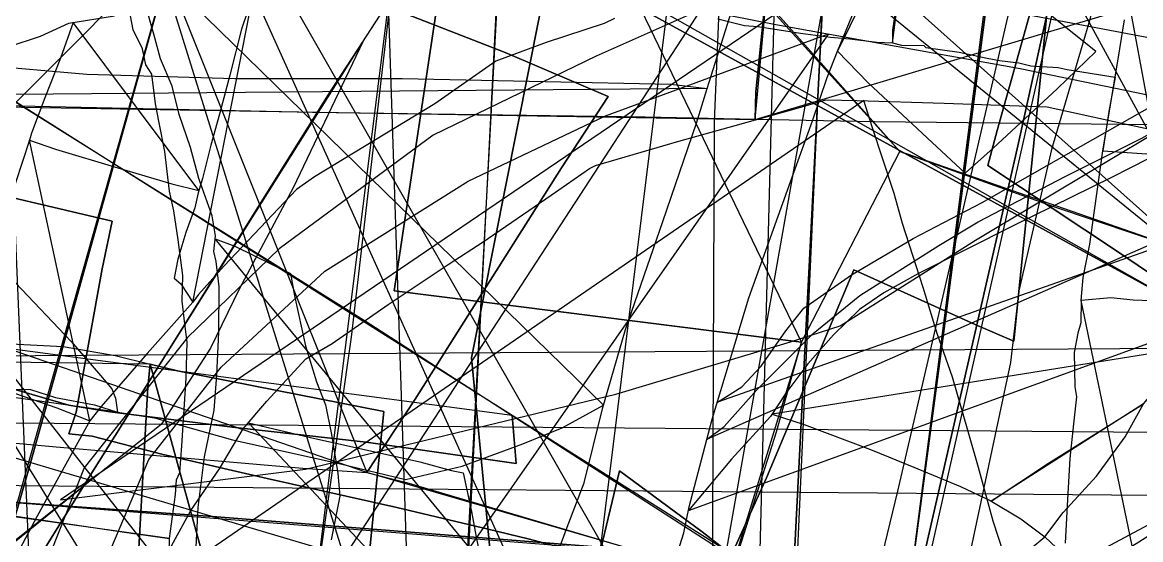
# Model space of a CAD drawing. Extents: x -6790 to 12600, y -1098 to 2171.
# Drawn here: x 227.5 to 294.5, y 410.3 to 441.2 of the extents above; entities that cross this region are included whole.
import ezdxf

# ---------------------------------------------------------------- set-up
doc = ezdxf.new("R2010")
doc.units = 0

msp = doc.modelspace()

# ---------------------------------------------------------------- linework, layer by layer
for points in [[(512.136, 280.615), (448.563, 287.803), (344.256, 372.979), (267.002, 377.504), (237.609, 399.76), (235.722, 401.947), (199.06, 461.44), (175.363, 499.307), (159.143, 525.878), (153.972, 622.113), (242.746, 662.943), (450.741, 620.082), (468.205, 616.512), (512.824, 619.789), (512.136, 280.615)], [(305.339, 611.156), (302.354, 578.581), (296.254, 515.101), (291.375, 467.935), (288.75, 440.932), (286.859, 422.159), (284.734, 423.088), (277.285, 426.434), (272.058, 414.002), (269.401, 408.15), (305.339, 611.156)], [(276.312, 586.159), (272.835, 519.367), (270.145, 464.223), (268.935, 435.306), (268.732, 387.051), (268.446, 356.516), (268.232, 329.699), (268.118, 299.736), (267.652, 270.527), (267.599, 253.73), (276.312, 586.159)], [(280.23, 555.874), (266.622, 485.069), (259.866, 448.662), (254.401, 421.172), (257.881, 385.103), (252.679, 340.689), (248.636, 303.439), (243.894, 262.47), (280.23, 555.874)], [(255.403, 525.595), (255.413, 524.676), (256.983, 518.618), (256.622, 509.479), (256.366, 501.424), (255.837, 487.756), (255.738, 482.211), (254.929, 452.513), (254.734, 448.175), (256.735, 446.355), (295.157, 425.282), (297.166, 424.181), (296.475, 445.512), (295.628, 473.452), (288.733, 476.367), (288.967, 496.288), (280.674, 499.964), (280.672, 512.967), (280.671, 521.429), (275.047, 522.548), (259.974, 524.986), (255.403, 525.595)], [(305.327, 513.365), (304.535, 510.252), (302.296, 499.77), (300.157, 490.378), (297.517, 478.286), (297.258, 477.218), (296.909, 475.963), (296.656, 474.72), (296.339, 473.432), (295.53, 469.769), (293.911, 463.505), (289.512, 444.773), (287.069, 433.675), (279.245, 399.563), (274.285, 376.674), (269.92, 356.553), (305.327, 513.365)], [(229.82, 412.681), (244.478, 414.513), (263.039, 419.001), (273.501, 422.134), (276.475, 423.09), (284.574, 428.215), (299.498, 437.137), (308.42, 446.351), (321.717, 456.955), (326.208, 462.724), (333.058, 472.656), (342.793, 485.734), (357.149, 497.567), (377.406, 512.906), (229.82, 412.681)], [(280.672, 512.967), (280.674, 499.964), (288.967, 496.288), (288.733, 476.367), (295.628, 473.452), (296.475, 445.512), (297.166, 424.181), (280.672, 512.967)], [(258.891, 500.822), (256.872, 459.622), (253.767, 402.415), (252.205, 369.351), (251.312, 350.613), (249.68, 316.396), (249.426, 315.129), (258.891, 500.822)], [(329.543, 371.225), (336.751, 389.212), (339.49, 395.847), (323.634, 409.592), (326.339, 433.545), (329.493, 464.004), (330.948, 476.489), (315.84, 481.476), (286.979, 491.182), (261.787, 499.708), (258.891, 500.822), (329.543, 371.225)], [(226.333, 412.573), (186.03, 415.42), (179.657, 415.868), (166.728, 416.676), (164.309, 416.754), (164.964, 437.277), (165.945, 471.247), (167.704, 471.001), (194.206, 471.266), (201.639, 484.865), (239.486, 479.67), (285.976, 472.023), (286.341, 454.237), (286.475, 452.543), (286.51, 452.1), (282.736, 423.224), (280.736, 408.297), (276.746, 408.698), (238.915, 411.685), (226.333, 412.573)], [(271.387, 435.433), (264.803, 435.568), (244.889, 435.85), (226.445, 436.232), (208.907, 436.454), (190.665, 436.776), (191.288, 451.842), (191.942, 467.598), (192.818, 485.163), (210.215, 484.318), (225.98, 483.311), (243.559, 482.284), (247.264, 481.7), (261.358, 480.794), (275.453, 479.586), (275.152, 475.795), (273.921, 463.179), (272.738, 449.896), (271.42, 437.07), (271.387, 435.433)], [(236.667, 481.579), (248.799, 477.594), (250.902, 476.913), (261.041, 472.121), (264.774, 470.239), (268.744, 468.182), (276.574, 464.054), (277.934, 463.248), (273.6, 457.87), (273.141, 456.857), (272.081, 453.757), (271.37, 451.037), (276.748, 449.534), (286, 446.197), (288.879, 445.532), (285.874, 434.761), (285.312, 432.681), (293.069, 427.53), (307.662, 417.635), (309.415, 416.693), (236.667, 481.579)], [(242.4, 383.085), (253.558, 383.72), (260.464, 384.046), (271.221, 387.517), (285.777, 392.803), (293.096, 393.874), (297.136, 394.388), (298.943, 396.106), (308.472, 400.882), (316.663, 403.761), (325.299, 406.639), (332.931, 413.825), (345.919, 425.832), (358.283, 437.258), (364.955, 442.19), (378.144, 450.603), (393.208, 460.311), (414.009, 473.716), (426.005, 481.357), (242.4, 383.085)], [(275.453, 479.586), (275.152, 475.795), (273.921, 463.179), (272.738, 449.896), (271.42, 437.07), (271.387, 435.433), (275.453, 479.586)], [(254.734, 448.175), (232.365, 462.44), (214.101, 473.89), (211.389, 446.437), (215.912, 443.507), (248.115, 423.34), (256.841, 417.731), (283.811, 400.395), (315.477, 380.388), (331.348, 370.75), (344.036, 363.045), (369.943, 348.002), (374.588, 366.034), (374.958, 375.543), (341.091, 397.098), (323.568, 408.667), (323.255, 408.902), (319.722, 411.548), (318.421, 412.523), (297.166, 424.181), (295.157, 425.282), (256.735, 446.355), (254.734, 448.175)], [(272.17, 359.763), (272.56, 379.096), (273.672, 408.306), (275.583, 445.364), (275.978, 455.084), (276.414, 465.821), (280.947, 464.298), (301.935, 456.266), (318.943, 449.5), (333.616, 443.976), (338.413, 442.404), (337.409, 413.159), (336.126, 370.602), (335.554, 347.407), (335.549, 347.26), (319.638, 350.461), (289.434, 356.343), (274.381, 359.308), (272.17, 359.763)], [(362.469, 462.63), (362.221, 448.556), (362.027, 439.671), (362.027, 434.984), (348.022, 433.273), (334.531, 431.521), (332.921, 435.427), (323.92, 435.326), (311.819, 435.306), (295.207, 435.105), (278.535, 435.286), (271.387, 435.433), (362.469, 462.63)], [(255.235, 461.387), (249.777, 425.183), (274.164, 422.1), (255.235, 461.387)], [(255.235, 461.387), (249.777, 425.183), (274.164, 422.1), (280.042, 433.519), (274.781, 439.307), (260.83, 454.705), (256.567, 459.268), (255.235, 461.387)], [(255.235, 461.387), (249.777, 425.183), (274.164, 422.1), (255.235, 461.387)], [(255.235, 461.387), (249.777, 425.183), (274.164, 422.1), (280.042, 433.519), (274.781, 439.307), (260.83, 454.705), (256.567, 459.268), (255.235, 461.387)], [(280.042, 433.519), (274.781, 439.307), (260.83, 454.705), (256.567, 459.268), (255.235, 461.387), (280.042, 433.519)], [(296.597, 427.752), (296.835, 443.051), (297.38, 459.813), (279.863, 460.401), (257.521, 461.24), (255.235, 461.387), (296.597, 427.752)], [(255.235, 461.387), (256.567, 459.268), (260.83, 454.705), (274.781, 439.307), (280.042, 433.519), (289.235, 430.231), (296.597, 427.752), (296.835, 443.051), (297.38, 459.813), (279.863, 460.401), (257.521, 461.24), (255.235, 461.387)], [(280.042, 433.519), (274.781, 439.307), (260.83, 454.705), (256.567, 459.268), (255.235, 461.387), (280.042, 433.519)], [(296.597, 427.752), (296.835, 443.051), (297.38, 459.813), (279.863, 460.401), (257.521, 461.24), (255.235, 461.387), (296.597, 427.752)], [(255.235, 461.387), (256.567, 459.268), (260.83, 454.705), (274.781, 439.307), (280.042, 433.519), (289.235, 430.231), (296.597, 427.752), (296.835, 443.051), (297.38, 459.813), (279.863, 460.401), (257.521, 461.24), (255.235, 461.387)], [(275.978, 455.084), (275.583, 445.364), (273.672, 408.306), (272.56, 379.096), (275.978, 455.084)], [(244.712, 404.749), (247.229, 422.403), (250.973, 454.776), (244.712, 404.749)], [(321.62, 333.341), (281.809, 340.382), (272.076, 342.696), (272.238, 343.181), (275.269, 367.113), (279.772, 401.1), (280.736, 408.297), (282.736, 423.224), (286.51, 452.1), (286.475, 452.543), (287.183, 452.514), (298.383, 452.049), (323.652, 450.63), (337.384, 450.036), (336.703, 446.857), (330.678, 402.383), (321.62, 333.341)], [(286.475, 452.543), (286.51, 452.1), (282.736, 423.224), (280.736, 408.297), (286.475, 452.543)], [(268.503, 416.304), (269.539, 417.067), (271.483, 419.263), (274.86, 422.626), (277.644, 424.902), (282.374, 427.892), (284.728, 429.309), (289.927, 432.01), (294.516, 434.299), (298.803, 436.721), (302.45, 438.737), (307.762, 441.501), (311.965, 444.09), (315.407, 446.635), (318.312, 447.63), (322.021, 448.048), (326.995, 448.227), (329.92, 448.446), (334.626, 448.567), (340.217, 449.402), (342.843, 450.198), (348.682, 451.615), (349.1, 451.675), (268.503, 416.304)], [(281.015, 450.965), (280.707, 449.05), (280.471, 447.286), (280.26, 445.001), (279.973, 442.673), (279.796, 442.13), (279.594, 440.775), (279.61, 440.013), (281.015, 450.965)], [(276.305, 439.506), (278.141, 437.618), (281.97, 434.04), (283.953, 432.218), (285.618, 433.704), (289.465, 437.266), (291.77, 439.499), (287.837, 442.652), (284.719, 445.345), (280.766, 448.543), (276.305, 439.506)], [(248.143, 414.323), (251.034, 418.691), (254.911, 424.826), (259.794, 432.539), (262.583, 436.797), (256.421, 439.423), (234.693, 447.909), (248.143, 414.323)], [(254.734, 448.175), (256.735, 446.355), (295.157, 425.282), (297.166, 424.181), (254.734, 448.175)], [(208.758, 424.102), (211.389, 446.437), (215.912, 443.507), (248.115, 423.34), (256.841, 417.731), (257.089, 414.857), (248.103, 416.135), (240.109, 417.024), (232.763, 417.951), (230.308, 418.349), (224.944, 419.898), (222.438, 420.477), (216.802, 421.993), (212.096, 423.156), (210.37, 423.741), (208.758, 424.102)], [(211.389, 446.437), (215.912, 443.507), (248.115, 423.34), (256.841, 417.731), (211.389, 446.437)], [(219.282, 384.623), (221.149, 391.09), (227.914, 414.533), (236.725, 446.052), (231.812, 445.805), (223.902, 445.576), (223.092, 442.652), (217.17, 426.484), (208.036, 400.961), (206.689, 397.294), (205.001, 392.696), (219.282, 384.623)], [(217.17, 426.484), (223.092, 442.652), (223.902, 445.576), (231.812, 445.805), (236.725, 446.052), (217.17, 426.484)], [(236.725, 446.052), (227.914, 414.533), (221.149, 391.09), (236.725, 446.052)], [(164.765, 443.087), (171.761, 441.131), (172.07, 440.514), (181.514, 434.706), (189.297, 429.609), (195.636, 425.556), (204.101, 420.143), (207.989, 417.623), (213.767, 417.284), (229.559, 415.851), (244.315, 414.584), (248.143, 414.323), (164.765, 443.087)], [(241.339, 442.902), (240.652, 440.823), (239.95, 438.069), (239.336, 435.752), (238.809, 433.881), (238.317, 431.895), (238.05, 431.033), (237.855, 430.151), (237.305, 428.664), (236.828, 427.073), (236.613, 425.938), (237.012, 425.593), (237.741, 424.501), (241.339, 442.902)], [(268.148, 441.997), (261.875, 439.222), (252.114, 434.496), (242.899, 427.699), (237.41, 422.395), (231.234, 414.601), (224.6, 397.922), (218.065, 374.235), (213.337, 357.974), (268.148, 441.997)], [(230.57, 441.219), (229.809, 439.101), (228.886, 436.728), (228.071, 434.6), (227.965, 434.186), (229.505, 433.646), (233.25, 432.544), (236.476, 431.582), (238.092, 431.169), (230.57, 441.219)], [(217.617, 357.422), (217.439, 358.239), (220.681, 371.073), (224.054, 384.062), (227.404, 396.94), (235.107, 415.1), (239.427, 420.615), (245.63, 426.359), (254.212, 431.74), (262.428, 435.651), (275.774, 440.543), (275.774, 440.543), (217.617, 357.422)], [(247.899, 440.073), (245.954, 437.073), (234.937, 419.486), (231.19, 413.491), (247.899, 440.073)], [(247.899, 440.073), (243.738, 431.329), (240.499, 425.273), (238.782, 421.743), (235.835, 417.176), (231.19, 413.491), (247.899, 440.073)], [(199.415, 436.671), (204.46, 436.22), (208.8, 435.624), (212.184, 435.291), (214.445, 435.116), (218.746, 434.449), (219.856, 434.309), (222.935, 434.028), (225.642, 434.062), (225.449, 437.274), (224.976, 438.693), (231.392, 438.132), (240.237, 437.886), (250.264, 437.869), (258.815, 437.692), (266.335, 437.535), (268.512, 437.271), (199.415, 436.671)], [(292.936, 437.965), (292.548, 435.905), (292.193, 433.55), (292.936, 437.965)], [(271.387, 435.433), (264.803, 435.568), (244.889, 435.85), (226.445, 436.232), (208.907, 436.454), (190.665, 436.776), (271.387, 435.433)], [(227.965, 434.186), (226.694, 430.356), (226.035, 428.299), (225.397, 426.695), (224.782, 425.15), (224.302, 423.786), (223.518, 421.757), (223.119, 420.522), (227.067, 419.068), (229.59, 418.179), (231.564, 417.401), (227.965, 434.186)], [(166.502, 433.148), (176.808, 428.058), (192.057, 420.019), (199.3, 416.048), (203.77, 413.997), (224.606, 409.238), (241.94, 405.407), (259.681, 401.267), (276.281, 397.92), (291.275, 394.457), (306.467, 390.948), (317.676, 388.293), (166.502, 433.148)], [(274.164, 422.1), (280.042, 433.519), (289.235, 430.231), (296.597, 427.752), (304.927, 424.948), (312.535, 421.846), (325.232, 419.121), (334.143, 417.194), (333.569, 414.061), (331.189, 405.58), (330.675, 405.528), (309.041, 399.317), (263.435, 386.435), (263.111, 386.328), (267.664, 401.021), (272.662, 416.739), (274.164, 422.1)], [(274.164, 422.1), (280.042, 433.519), (289.235, 430.231), (296.597, 427.752), (304.927, 424.948), (312.535, 421.846), (325.232, 419.121), (334.143, 417.194), (333.569, 414.061), (331.189, 405.58), (330.675, 405.528), (309.041, 399.317), (263.435, 386.435), (263.111, 386.328), (267.664, 401.021), (272.662, 416.739), (274.164, 422.1)], [(280.042, 433.519), (289.235, 430.231), (296.597, 427.752), (280.042, 433.519)], [(280.042, 433.519), (289.235, 430.231), (296.597, 427.752), (280.042, 433.519)], [(208.758, 424.102), (210.37, 423.741), (212.096, 423.156), (216.802, 421.993), (222.438, 420.477), (224.944, 419.898), (230.308, 418.349), (232.763, 417.951), (240.109, 417.024), (248.103, 416.135), (257.089, 414.857), (256.841, 417.731), (208.758, 424.102)], [(272.393, 417.812), (274.327, 417.18), (278.281, 415.688), (280.879, 414.638), (283.664, 413.481), (285.446, 412.635), (287.278, 411.55), (288.711, 410.475), (289.819, 411.919), (291.813, 414.09), (293.531, 416.455), (294.634, 418.426), (296.285, 420.379), (297.433, 421.414), (300.351, 422.628), (302.805, 423.375), (307.26, 423.709), (308.846, 423.616), (272.393, 417.812)], [(191.048, 421.413), (191.323, 421.675), (193.506, 421.834), (196.921, 421.621), (205.934, 421.507), (220.125, 421.031), (221.33, 421.065), (222.443, 421.784), (224.089, 422.155), (229.976, 421.854), (233.082, 421.309), (235.187, 420.792), (191.048, 421.413)], [(263.111, 386.328), (267.664, 401.021), (272.662, 416.739), (274.164, 422.1), (263.111, 386.328)], [(263.111, 386.328), (267.664, 401.021), (272.662, 416.739), (274.164, 422.1), (263.111, 386.328)], [(245.382, 383.771), (240.141, 384.489), (233.274, 385.261), (234.267, 405.5), (235.044, 419.41), (235.187, 420.792), (245.382, 383.771)], [(245.382, 383.771), (245.93, 388.384), (247.525, 401.93), (249.157, 417.959), (242.783, 419.211), (236.814, 420.393), (235.187, 420.792), (235.044, 419.41), (234.267, 405.5), (233.274, 385.261), (240.141, 384.489), (245.382, 383.771)], [(235.187, 420.792), (236.814, 420.393), (242.783, 419.211), (249.157, 417.959), (247.525, 401.93), (245.93, 388.384), (245.382, 383.771), (235.187, 420.792)], [(224.719, 419.121), (226.926, 419.304), (228.013, 419.283), (229.518, 418.799), (231.858, 418.361), (233.227, 417.928), (224.719, 419.121)], [(285.499, 412.603), (288.948, 414.865), (294.634, 418.426), (285.499, 412.603)], [(256.841, 417.731), (283.811, 400.395), (315.477, 380.388), (331.348, 370.75), (256.841, 417.731)], [(241.056, 417.287), (244.776, 416.414), (251.316, 414.958), (253.212, 414.429), (253.904, 414.3), (254.416, 411.977), (254.701, 410.358), (255.258, 407.689), (255.508, 405.979), (255.749, 405.343), (256.095, 403.292), (256.29, 402.392), (256.498, 401.146), (256.609, 400.757), (241.056, 417.287)], [(202.152, 415.135), (206.759, 414.515), (212.754, 413.613), (215.553, 413.192), (218.84, 412.698), (222.48, 412.151), (227.008, 411.717), (230.697, 411.181), (233.637, 410.754), (236.342, 410.364), (202.152, 415.135)], [(248.143, 414.323), (250.523, 413.717), (266.918, 408.88), (269.401, 408.15), (248.143, 414.323)], [(255.361, 380.854), (258.243, 393.433), (263.268, 414.41), (268.218, 410.759), (281.38, 400.512), (278.269, 393.373), (274.627, 385.251), (271.942, 379.176), (268.286, 370.788), (267.243, 371.117), (263.867, 372.443), (263.242, 373.393), (258.867, 376.543), (254.917, 378.918), (255.361, 380.854)], [(268.286, 370.788), (271.942, 379.176), (274.627, 385.251), (278.269, 393.373), (281.38, 400.512), (268.218, 410.759), (263.268, 414.41), (258.243, 393.433), (255.361, 380.854), (268.286, 370.788)], [(231.19, 413.491), (224.341, 402.535), (220.501, 396.679), (207.989, 391.44), (199.667, 388.074), (231.19, 413.491)], [(231.19, 413.491), (226.281, 409.597), (213.164, 399.104), (207.399, 393.954), (199.667, 388.074), (231.19, 413.491)], [(226.333, 412.573), (238.915, 411.685), (276.746, 408.698), (280.736, 408.297), (279.772, 401.1), (275.269, 367.113), (272.238, 343.181), (272.076, 342.696), (271.914, 342.21), (268.655, 319.716), (264.718, 292.906), (264.157, 289.861), (251.5, 292.427), (238.341, 224.172), (234.66, 224.601), (206.859, 229.069), (194.878, 231.137), (207.258, 302.874), (219.736, 375.265), (225.752, 409.887), (226.333, 412.573)], [(280.736, 408.297), (276.746, 408.698), (238.915, 411.685), (226.333, 412.573), (280.736, 408.297)]]:
    msp.add_lwpolyline(points, close=True)
for points in [[(225.71, 390.891), (228.981, 390.469), (232.674, 390.594), (236.095, 390.826), (236.612, 389.153), (239.804, 389.403), (242.402, 389.997), (245.1, 390.248), (247.526, 390.592), (250.895, 392.585), (253.978, 394.399), (254.35, 395.641), (256.655, 394.466), (255.082, 388.876), (254.064, 385.903), (252.616, 380.425), (251.604, 377.354), (242.177, 661.561)], [(273.011, 566.769), (271.238, 558.736), (267.267, 540.288), (259.546, 503.557), (258.891, 500.822), (256.872, 459.622), (253.767, 402.415), (252.205, 369.351), (251.312, 350.613), (249.68, 316.396), (249.426, 315.129), (221.478, 313.005), (221.952, 331.559), (222.118, 385.626), (222.289, 409.28), (222.815, 464.58), (223.302, 499.559), (215.453, 500.954), (212.137, 557.979), (209.489, 607.653)], [(173.585, 496.09), (177.639, 484.622), (180.879, 477.26), (185.339, 468.41), (186.775, 464.986), (188.95, 457.976), (189.982, 454.001), (191.42, 444.005), (192.23, 436.496), (192.82, 422.088), (192.741, 410.487), (193.331, 403.081), (194.956, 396.356), (196.946, 392.488), (201.554, 388.546), (204.982, 387.146), (213.915, 384.665), (225.268, 383.228), (231.185, 383.408), (242.133, 384.697), (249.32, 385.471), (254.064, 385.903), (188.816, 595.308)], [(192.079, 326.144), (198.606, 392.913), (198.606, 392.913), (198.735, 392.889), (199.771, 398.674), (208.312, 446.238), (216.662, 491.87), (227.444, 550.796), (229.424, 565.656), (244.363, 562.604), (257.683, 559.99), (271.535, 561.517), (272.506, 561.794), (280.23, 555.874), (266.622, 485.069), (259.866, 448.662), (254.401, 421.172), (257.881, 385.103), (252.679, 340.689)], [(295.527, 254.346), (282.987, 256.267), (282.987, 256.267), (275.18, 257.406), (243.894, 262.47), (248.636, 303.439), (252.679, 340.689), (257.881, 385.103), (254.401, 421.172), (259.866, 448.662), (266.622, 485.069), (280.23, 555.874), (288.74, 549.561), (289.133, 549.075), (291.654, 548.335), (311.75, 543.988)], [(296.406, 463.655), (291.419, 441.409), (289.122, 433.64), (287.155, 425.173), (286.658, 420.903), (283.312, 405.172), (278.24, 380.016), (273.148, 355.396), (271.466, 350.135), (269.741, 342.414), (265.005, 323.742), (259.803, 300.497), (254.097, 277.969), (460.985, 520.298)], [(352.422, 259.902), (152.905, 514.687)], [(308.108, 396.605), (294.406, 400.618), (279.545, 405.169), (269.401, 408.15), (272.058, 414.002), (277.285, 426.434), (284.734, 423.088), (286.859, 422.159), (288.75, 440.932), (291.375, 467.935), (296.254, 515.101)], [(269.401, 408.15), (272.058, 414.002), (277.285, 426.434), (284.734, 423.088), (286.859, 422.159), (288.75, 440.932), (291.375, 467.935), (296.254, 515.101)], [(235.641, 225.443), (223.7, 509.595), (223.7, 509.595), (223.495, 508.691), (229.333, 508.851), (233.511, 508.749), (238.475, 508.269), (243.089, 507.57), (247.718, 507.25), (253.934, 506.231), (256.336, 505.459), (264.109, 505.649), (267.53, 505.299), (270.573, 505.401), (274.066, 506.173), (281.752, 508.705), (286.119, 509.724), (291.549, 510.394), (298.959, 511.064)], [(315.84, 481.476), (286.979, 491.182), (261.787, 499.708), (258.891, 500.822), (256.872, 459.622), (253.767, 402.415), (252.205, 369.351), (251.312, 350.613), (249.68, 316.396), (249.426, 315.129), (249.426, 315.129), (287.99, 318.311), (288.093, 318.319), (290.99, 319.109), (309.432, 325.584)], [(227.115, 425.664), (230.448, 422.149), (232.198, 420.113), (232.887, 419.319), (233.11, 418.767), (233.227, 417.928), (235.443, 417.578), (240.116, 416.271), (246.494, 414.849), (250.46, 413.895), (253.848, 414.7), (257.479, 416.026), (259.844, 416.991), (262.315, 418.337), (186.816, 491.947)], [(267.802, 491.982), (266.423, 472.424), (265.984, 470.286), (263.023, 465.753), (258.956, 459.287), (257.473, 459.713), (245.598, 463.129), (236.821, 465.489), (232.636, 466.794), (232.61, 466.618), (233.809, 455.984), (234.693, 447.909), (256.421, 439.423), (262.583, 436.797), (259.794, 432.539), (254.911, 424.826), (251.034, 418.691), (248.143, 414.323), (250.523, 413.717), (266.918, 408.88)], [(307.662, 417.635), (293.069, 427.53), (285.312, 432.681), (285.874, 434.761), (288.879, 445.532), (286, 446.197), (276.748, 449.534), (271.37, 451.037), (272.081, 453.757), (273.141, 456.857), (273.6, 457.87), (277.934, 463.248), (276.574, 464.054), (268.744, 468.182), (264.774, 470.239), (261.041, 472.121), (250.902, 476.913), (248.799, 477.594), (236.667, 481.579), (236.667, 481.579), (237.648, 483.912), (241.735, 491.95)], [(307.662, 417.635), (293.069, 427.53), (285.312, 432.681), (285.874, 434.761), (288.879, 445.532), (286, 446.197), (276.748, 449.534), (271.37, 451.037), (272.081, 453.757), (273.141, 456.857), (273.6, 457.87), (277.934, 463.248), (276.574, 464.054), (268.744, 468.182), (264.774, 470.239), (261.041, 472.121), (250.902, 476.913), (248.799, 477.594), (236.667, 481.579), (236.667, 481.579), (233.371, 475.206), (228.787, 476.21), (216.133, 478.567)], [(426.005, 481.357), (242.4, 383.085), (242.4, 383.085), (249.201, 385.842), (257.05, 388.914), (262.84, 390.465), (268.953, 391.94), (274.759, 393.783), (285.034, 397.054), (296.416, 400.956)], [(295.207, 435.105), (278.535, 435.286), (271.387, 435.433), (271.42, 437.07), (272.738, 449.896), (273.921, 463.179), (275.152, 475.795), (275.453, 479.586), (275.453, 479.586), (292.588, 478.358), (294.823, 481.338)], [(258.531, 406.748), (260.129, 411.039), (261.148, 413.695), (262.278, 418.211), (263.635, 422.867), (265.864, 429.326), (267.883, 435.206), (268.512, 437.271), (270.209, 442.653), (271.808, 447.902), (272.792, 449.661), (274.925, 452.41), (277.33, 455.959), (279.836, 459.518), (283.033, 463.893), (285.212, 466.652), (286.975, 468.739), (290.17, 472.095), (293.381, 475.525), (296.15, 479.02)], [(223.155, 478.294), (308.296, 329.474)], [(225.733, 477.555), (265.083, 390.436)], [(294.709, 476.883), (288.449, 449.97), (279.895, 413.197), (269.474, 370.142), (262.534, 343.426)], [(428.094, 474.45), (269.124, 418.516), (269.124, 418.516), (270.582, 419.429), (271.736, 420.676), (273.223, 422.782), (274.306, 424.142), (277.153, 426.144), (280.834, 428.308), (284.978, 430.455), (290.85, 433.802), (295.282, 436.317)], [(215.635, 366.474), (204.904, 369.634), (194.107, 372.924), (177.965, 377.912), (176.699, 378.564), (180.798, 380.272), (184.673, 381.886), (199.667, 388.074), (207.989, 391.44), (220.501, 396.679), (224.341, 402.535), (231.19, 413.491), (234.937, 419.486), (245.954, 437.073), (247.899, 440.073), (250.631, 444.287), (253.206, 448.258), (265.875, 467.799), (272.296, 469.061), (295.536, 473.232)], [(297.168, 434.222), (292.716, 431.966), (286.818, 429.069), (281.164, 426.217), (279.081, 425.068), (277.632, 424.069), (276.082, 422.554), (274.528, 420.817), (273.229, 419.051), (272.296, 417.669), (269.976, 415.114), (267.398, 412.052), (435.29, 473.068)], [(221.149, 391.09), (227.914, 414.533), (236.725, 446.052), (242.776, 446.998), (245.674, 447.657), (246.644, 447.878), (255.964, 449.433), (263.342, 450.773), (265.291, 451.467), (267.838, 452.671), (271.966, 454.621), (278.927, 457.698), (281.607, 459.081), (282.629, 459.832), (284.976, 461.557), (291.795, 467.243), (294.473, 469.364)], [(323.004, 342.564), (288.738, 351.368), (274.424, 354.938), (269.92, 356.553), (274.285, 376.674), (279.245, 399.563), (287.069, 433.675), (289.512, 444.773), (293.911, 463.505), (295.53, 469.769)], [(269.92, 356.553), (274.285, 376.674), (279.245, 399.563), (287.069, 433.675), (289.512, 444.773), (293.911, 463.505), (295.53, 469.769)], [(265.586, 405.84), (267.111, 410.698), (267.442, 412.261), (268.816, 417.496), (271.003, 424.756), (273.785, 432.479), (274.813, 435.351), (275.695, 437.934), (276.305, 439.506), (278.941, 445.886), (279.583, 447.073), (281.192, 449.072), (286.12, 454.8), (291.95, 461.63), (296.674, 466.979)], [(210.759, 367.921), (220.862, 371.573), (232.012, 375.425), (241.517, 378.691), (254.007, 383.297), (263.111, 386.328), (267.664, 401.021), (272.662, 416.739), (274.164, 422.1), (249.777, 425.183), (255.235, 461.387), (253.891, 461.025), (240.853, 457.087), (224.978, 452.324), (224.042, 452.131), (218.7, 451.167), (207.671, 449.529), (196.974, 447.711), (188.093, 446.582), (173.898, 444.792), (159.235, 442.383)], [(210.759, 367.921), (220.862, 371.573), (232.012, 375.425), (241.517, 378.691), (254.007, 383.297), (263.111, 386.328), (267.664, 401.021), (272.662, 416.739), (274.164, 422.1), (249.777, 425.183), (255.235, 461.387), (253.891, 461.025), (240.853, 457.087), (224.978, 452.324), (224.042, 452.131), (218.7, 451.167), (207.671, 449.529), (196.974, 447.711), (188.093, 446.582), (173.898, 444.792), (159.235, 442.383)], [(272.17, 359.763), (272.56, 379.096), (273.672, 408.306), (275.583, 445.364), (275.978, 455.084), (275.978, 455.084), (213.872, 454.825), (211.12, 421.724), (210.71, 415.366), (210.295, 408.933), (208.466, 380.284), (203.636, 298.258)], [(213.767, 417.284), (229.559, 415.851), (244.315, 414.584), (248.143, 414.323), (251.034, 418.691), (254.911, 424.826), (259.794, 432.539), (262.583, 436.797), (256.421, 439.423), (234.693, 447.909), (230.297, 449.626), (219.256, 454.134)], [(736.592, 413.093), (161.133, 417.801), (161.133, 417.801), (179.368, 425.95), (191.979, 431.474), (204.907, 436.703), (218.528, 443.151), (230.188, 447.779), (232.253, 448.497), (240.768, 449.215), (244.901, 450.006), (263.359, 446.63), (287.353, 441.761), (308.107, 437.843)], [(736.192, 409.18), (161.979, 414.081), (161.979, 414.081), (180.409, 421.958), (191.298, 427.014), (197.898, 430.026), (206.895, 433.825), (214.993, 437.651), (223.935, 441.24), (227.645, 443.129), (236.552, 445.141), (241.918, 446.044), (254.902, 444.623), (272.625, 441.109), (287.24, 438.483), (311.218, 433.538)], [(237.885, 409.063), (238.054, 412.215), (238.436, 415.256), (239.002, 418.033), (239.17, 420.129), (239.295, 422.708), (239.303, 425.418), (239.133, 426.935), (238.986, 427.537), (239.089, 428.461), (238.898, 429.657), (238.09, 431.899), (237.584, 433.751), (236.922, 435.722), (236.504, 437.417), (235.805, 439.058), (235.394, 440.525), (234.902, 442.281)], [(262.961, 441.46), (262.358, 441.161), (258.877, 440.021), (255.859, 438.905), (252.215, 436.362), (245.018, 431.992), (243.946, 431.229), (239.61, 426.682), (238.064, 424.963), (237.741, 424.501), (235.003, 421.439), (232.247, 418.258), (231.564, 417.401), (230.137, 414.823), (228.425, 411.698), (226.495, 408.105)], [(226.686, 439.77), (228.611, 440.415), (230.316, 441.177), (233.047, 441.627)], [(236.302, 408.647), (236.342, 410.364), (236.704, 413.009), (236.75, 413.874), (236.957, 414.316), (237.078, 415.913), (237.335, 419.954), (237.395, 422.102), (237.261, 423.213), (237.098, 424.567), (237.134, 426.097), (236.865, 428.237), (236.595, 429.957), (236.332, 431.146), (236.245, 431.981), (236.053, 433.505), (235.715, 435.219), (235.49, 436.356), (235.274, 438.13), (234.915, 438.687), (234.726, 439.66), (234.164, 440.786), (234.001, 441.631)], [(269.16, 441.441), (270.743, 441.041), (270.743, 441.041), (271.535, 440.979), (274.102, 440.588), (275.892, 440.35), (277.049, 440.258), (278.66, 440.051), (279.61, 440.013), (280.135, 439.874), (281.484, 439.852), (281.592, 439.729), (283.592, 439.445), (285.266, 439.084), (285.998, 438.953), (287.155, 438.807), (287.89, 438.631), (289.515, 438.539), (290.047, 438.424), (292.936, 437.965), (293.212, 439.657), (293.49, 441.391)], [(295.207, 435.105), (278.535, 435.286), (271.387, 435.433), (264.803, 435.568), (244.889, 435.85), (226.445, 436.232), (208.907, 436.454), (190.665, 436.776), (190.665, 436.776), (191.315, 425.106), (192.015, 414.183), (192.289, 409.901), (193.553, 398.691), (200.061, 399.257), (212.85, 400.078), (233.505, 401.238), (249.633, 402.285), (250.683, 402.142), (266.554, 399.993), (285.483, 397.559), (299.927, 395.429)], [(286.853, 407.686), (285.626, 411.402), (284.751, 414.624), (283.705, 418.213), (283.186, 420.014), (282.272, 422.637), (281.43, 425.385), (281.43, 425.385), (280.203, 429.206), (279.711, 431.008), (278.386, 434.993), (277.88, 436.554), (234.537, 406.798)], [(235.662, 408.475), (237.619, 412.041), (239.329, 414.538), (240.743, 416.923), (242.168, 418.58), (244.498, 421.103), (246.063, 422.03), (249.43, 424.371), (253.006, 426.758), (255.1, 428.111), (259.174, 430.903), (261.477, 432.489), (261.834, 432.666), (266.821, 434.131), (271.768, 435.501), (273.709, 436.041), (275.623, 436.604), (277.485, 436.567), (282.702, 436.399), (288.858, 436.183), (293.511, 435.168), (297.919, 434.228)], [(296.113, 424.539), (294.009, 424.627), (292.674, 424.758), (290.898, 424.61), (291.021, 425.973), (291.404, 427.96), (291.6, 429.267), (292.193, 433.55), (295.41, 433.33)], [(224.851, 431.239), (232.906, 429.346), (232.301, 426.5), (230.742, 417.93), (230.315, 416.626), (231.7, 416.497), (235.878, 415.408), (242.179, 413.947), (249.949, 412.22), (255.413, 410.919), (257.803, 410.355), (264.058, 408.696), (267.212, 407.982), (270.992, 407.095), (274.957, 406.088), (276.15, 405.825), (277.445, 405.542), (278.755, 405.248), (283.375, 404.084), (288.561, 402.866), (292.706, 401.799), (295.603, 401.094)], [(295.603, 401.094), (292.706, 401.799), (288.561, 402.866), (283.375, 404.084), (278.755, 405.248), (277.445, 405.542), (276.15, 405.825), (274.957, 406.088), (270.992, 407.095), (267.212, 407.982), (264.058, 408.696), (257.803, 410.355), (255.413, 410.919), (249.949, 412.22), (242.179, 413.947), (235.878, 415.408), (231.7, 416.497), (230.315, 416.626), (230.742, 417.93), (232.301, 426.5), (232.906, 429.346), (224.851, 431.239)], [(267.785, 393.422), (239.071, 428.293), (239.071, 428.293), (240.237, 427.841), (243.575, 426.219), (243.827, 424.872), (244.481, 421.884), (245.137, 419.734), (245.677, 418.365), (246.041, 416.594), (246.414, 414.256), (246.53, 412.897), (246.016, 410.295)], [(309.432, 335.536), (290.898, 424.61), (290.898, 424.61), (290.884, 423.257), (290.703, 422.642), (290.484, 421.491), (290.511, 419.443), (290.621, 418.849), (290.445, 417.23), (290.22, 415.148), (290.079, 412.704), (289.927, 410.081)], [(487.861, 422.973), (160.317, 420.847)], [(224.089, 422.155), (229.976, 421.854), (233.082, 421.309), (235.187, 420.792), (236.814, 420.393), (242.783, 419.211), (249.157, 417.959), (247.525, 401.93)], [(224.089, 422.155), (229.976, 421.854), (233.082, 421.309), (235.187, 420.792), (235.044, 419.41), (234.267, 405.5), (233.274, 385.261), (240.141, 384.489), (245.382, 383.771), (248.842, 382.702), (250.376, 382.229), (251.184, 381.624), (253.567, 381.265), (255.361, 380.854), (254.917, 378.918), (258.867, 376.543), (263.242, 373.393), (263.867, 372.443), (267.243, 371.117), (268.286, 370.788), (269.788, 370.004), (275.97, 367.013)], [(224.944, 419.898), (230.308, 418.349), (232.763, 417.951), (240.109, 417.024), (248.103, 416.135), (257.089, 414.857), (256.841, 417.731), (283.811, 400.395), (315.477, 380.388)], [(213.767, 417.284), (229.559, 415.851), (244.315, 414.584), (248.143, 414.323), (250.523, 413.717), (266.918, 408.88), (269.401, 408.15), (279.545, 405.169), (294.406, 400.618), (308.108, 396.605)], [(258.243, 393.433), (263.268, 414.41), (268.218, 410.759), (281.38, 400.512)], [(440.824, 277.962), (261.51, 393.847), (261.51, 393.847), (262.436, 393.266), (265.767, 393.233), (268.723, 393.69), (270.699, 394.457), (275.444, 397.289), (277.404, 398.889), (280.46, 402.435), (281.88, 403.887), (284.743, 406.819), (286.784, 408.859), (288.711, 410.475), (291.128, 408.19), (294.188, 410.071), (300.132, 413.825)]]:
    msp.add_lwpolyline(points)

doc.saveas('drawing.dxf')
